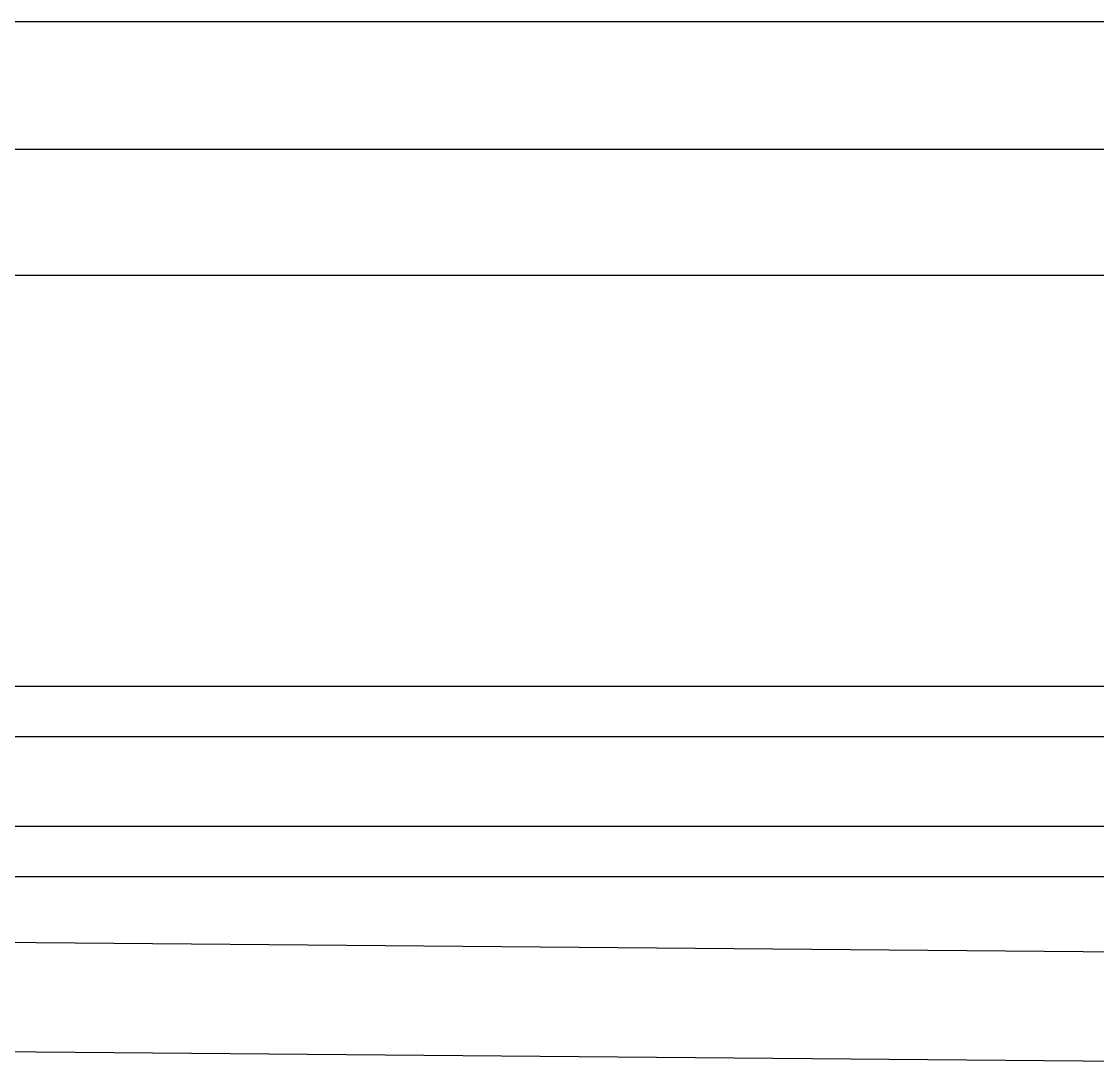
# Model space of a CAD drawing. Extents: x 0 to 702, y -13 to 12.
# Drawn here: x 678.46 to 690.23, y -12.33 to -0.86 of the extents above; entities that cross this region are included whole.
import ezdxf

# ---------------------------------------------------------------- set-up
doc = ezdxf.new("R2010")
doc.units = 0
doc.layers.get('0').update_dxf_attribs({"linetype": 'CONTINUOUS'})

# ---------------------------------------------------------------- blocks, each defined once
blk = doc.blocks.new('*U1')
for p, q in [((668.5, -0.856, 25.987), (702, -0.856, 25.987)), ((668.5, -3.633, 25.568), (702, -3.633, 25.568)), ((672.2, -8.128, 9.221), (698.4, -8.128, 9.221)), ((672.2, -10.211, 19.269), (698.4, -10.211, 19.269))]:
    blk.add_line(p, q)
at = {"extrusion": (0, -0.11486, 0.993382)}
for p, q in [((668.5, -0.856, 25.987), (702, -0.856, 25.987)), ((668.5, -2.252, 25.826), (702, -2.252, 25.826))]:
    blk.add_line(p, q, dxfattribs=at)
at = {"extrusion": (0, -0.183875, 0.98295)}
for p, q in [((668.5, -2.252, 25.826), (702, -2.252, 25.826)), ((668.5, -3.633, 25.568), (702, -3.633, 25.568))]:
    blk.add_line(p, q, dxfattribs=at)
at = {"extrusion": (0, -0.988768, -0.149458)}
for p, q in [((672.2, -8.128, 9.221), (698.4, -8.128, 9.221)), ((672.2, -8.681, 12.88), (698.4, -8.681, 12.88)), ((672.2, -9.662, 15.636), (698.4, -9.662, 15.636)), ((672.2, -10.211, 19.269), (698.4, -10.211, 19.269))]:
    blk.add_line(p, q, dxfattribs=at)
at = {"extrusion": (0, -0.942084, -0.335378)}
for p, q in [((672.2, -8.681, 12.88), (698.4, -8.681, 12.88)), ((672.2, -9.662, 15.636), (698.4, -9.662, 15.636))]:
    blk.add_line(p, q, dxfattribs=at)
blk = doc.blocks.new('*U4')
for p, q in [((642.2, -10.614738, 15.987856), (692.480303, -11.053528, 15.987856)), ((642.2, -10.614738, 15.987856), (692.480303, -11.053528, 15.987856)), ((642.28691, -11.81363, 15.987856), (702, -12.334738, 15.987856)), ((642.28691, -11.81363, 15.987856), (702, -12.334738, 15.987856))]:
    blk.add_line(p, q)

msp = doc.modelspace()

# ---------------------------------------------------------------- block references
for name in ['*U4', '*U1']:
    msp.add_blockref(name, (0, 0))

doc.saveas('drawing.dxf')
